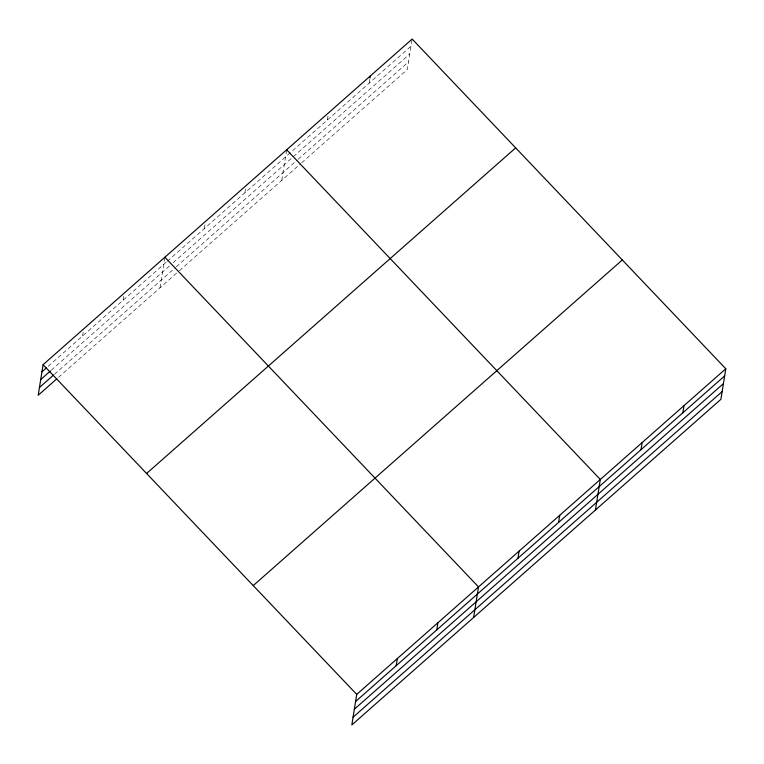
<?xml version="1.0" encoding="UTF-8"?>
<svg xmlns="http://www.w3.org/2000/svg" width="764" height="764" viewBox="0 0 764 764"><rect width="100%" height="100%" fill="white"/><g stroke="black" fill="none" stroke-linecap="round" stroke-linejoin="round"><path stroke-width="0.57" stroke-dasharray="3.82 2.86" d="M82.55 336.007L83.687 328.873M123.147 300.185L124.131 294.073M159.991 287.78L164.89 257.229M204.341 228.551L205.325 222.429M244.938 192.729L246.084 185.595M281.792 180.323L286.519 150.794M327.364 120.005L328.348 113.893M369.193 83.104L370.015 78.004M412.006 40.081L407.279 69.61L301.369 163.047M48.132 366.376L166.39 262.033M167.278 261.259L411.022 46.203M51.303 370.206L169.57 265.862M173.094 262.749L409.791 53.929M54.445 374.274L175.357 267.601M176.236 266.817L297.263 160.039M298.161 159.246L408.511 61.884M58.503 377.33L178.528 271.43M179.416 270.647L300.481 163.83"/><path stroke-width="1.15" d="M725.8 368.764L356.721 694.39L351.832 724.941L720.91 399.314L725.8 368.764L412.168 39.059L43.09 364.686L38.2 395.236L56.737 378.887M370.015 78.004L370.339 75.97M396.182 665.711L397.318 658.568M436.779 629.889L437.925 622.755M473.623 617.484L478.522 586.933L164.89 257.229M517.973 558.255L519.119 551.111M558.57 522.433L559.716 515.299M595.423 510.027L600.313 479.477L286.681 149.773M640.996 449.709L642.142 442.576M682.825 412.808L683.971 405.665M41.953 371.829L46.365 367.933M40.712 379.555L50.424 370.989M39.441 387.51L53.556 375.057M146.593 473.489L515.671 147.863M253.228 585.587L622.297 259.961M355.585 701.524L724.654 375.898M354.343 709.25L723.422 383.623M353.073 717.215L722.142 391.588M43.09 364.686L356.721 694.39"/></g></svg>
